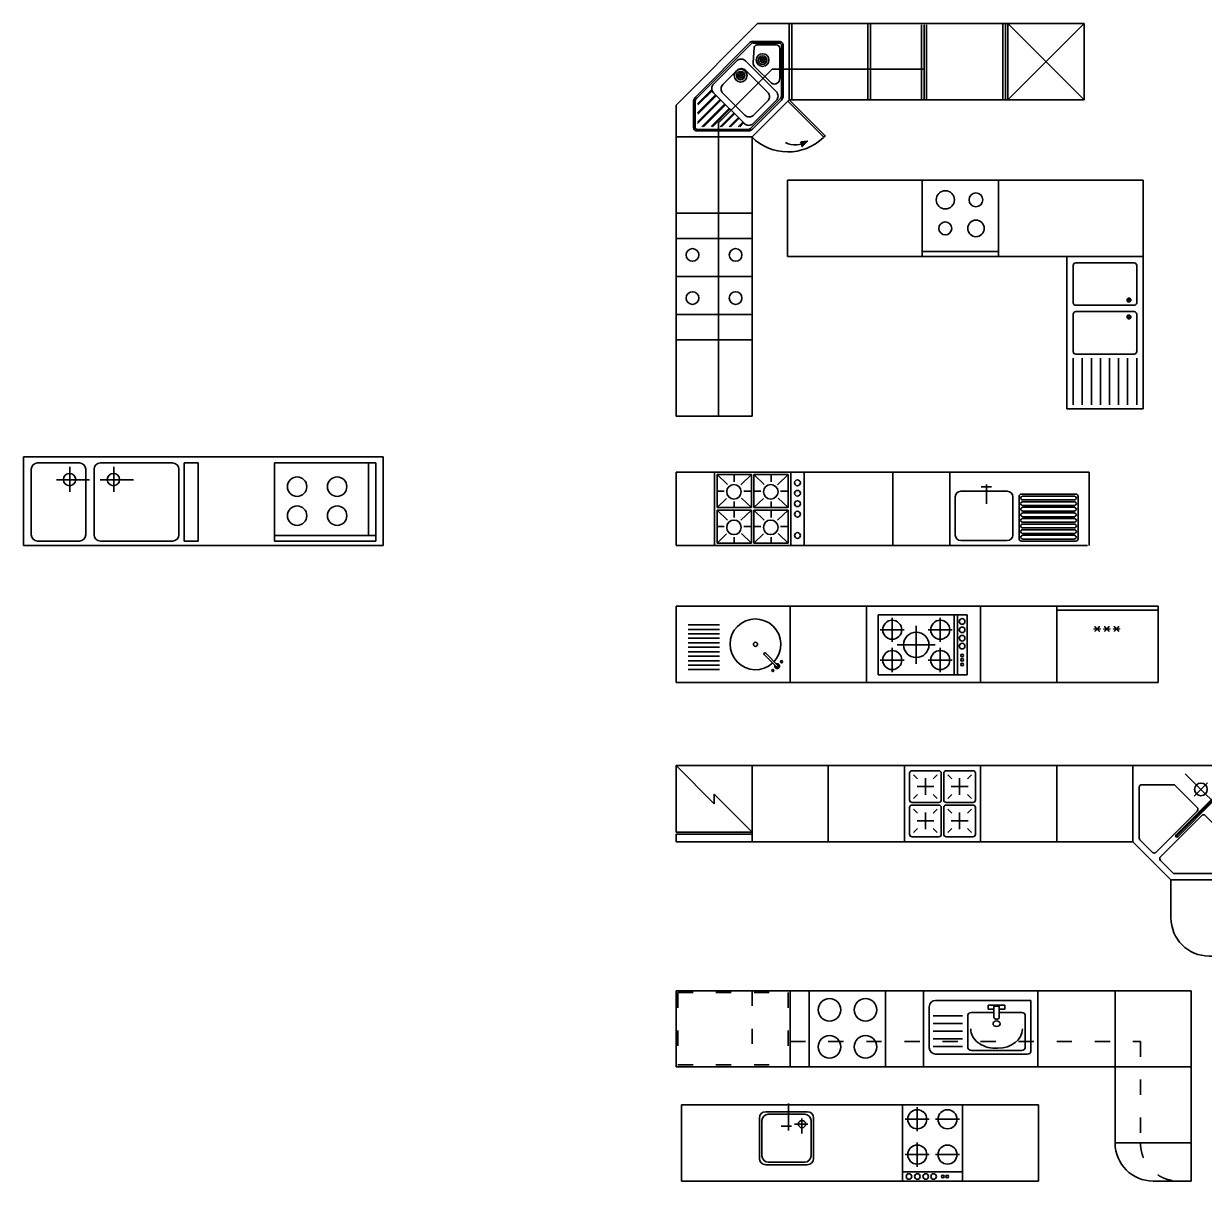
# Model space of a CAD drawing. Header units: millimetres. Extents: x -4036 to 14155, y 855 to 10011.
# Drawn here: x -4036 to 5268, y 875 to 9995 of the extents above; entities that cross this region are included whole.
import ezdxf

# ---------------------------------------------------------------- set-up
doc = ezdxf.new("R2010")
doc.units = ezdxf.units.MM
doc.linetypes.add('ACAD_ISO03W100', pattern=[30, 12, -18])
doc.styles.add('Dim', font='iso9.shx')

# ---------------------------------------------------------------- blocks, each defined once
blk = doc.blocks.new('КУХ14 3800х600')
for p, q in [((-600, -3800), (-600, 0)), ((0, 0), (-600, 0)), ((0, -3375), (0, 0)), ((-499.1, -95.1), (-499.1, -341.7)), ((-463.9, -95.1), (-463.9, -341.7)), ((-428.7, -95.1), (-428.7, -341.7)), ((-393.5, -95.1), (-393.5, -341.7)), ((-358.3, -95.1), (-358.3, -341.7)), ((-323.1, -95.1), (-323.1, -341.7)), ((-287.9, -95.1), (-287.9, -341.7)), ((-252.7, -95.1), (-252.7, -341.7)), ((-217.5, -95.1), (-217.5, -341.7)), ((-182.3, -95.1), (-182.3, -341.7)), ((-147.1, -95.1), (-147.1, -341.7)), ((0, -3800), (0, -570)), ((-476.8, -791.5), (-380.7, -695.4)), ((-465.5, -802.8), (-369.4, -706.7)), ((0, -900), (-600, -900)), ((0, -1500), (-600, -1500)), ((-541, -1593.1), (-541, -2293.1)), ((-67.7, -1593.1), (-541, -1593.1)), ((-423.6, -1608.8), (-423.6, -1798.8)), ((-185.1, -1608.8), (-185.1, -1798.8)), ((-67.7, -1593.1), (-67.7, -2293.1)), ((-328.6, -1703.8), (-518.6, -1703.8)), ((-304.3, -2043.1), (-304.3, -1743.1)), ((-280.1, -1703.8), (-90.1, -1703.8)), ((-454.3, -1893.1), (-154.3, -1893.1)), ((-423.6, -2177.3), (-423.6, -1987.3)), ((-185.1, -2177.3), (-185.1, -1987.3)), ((-328.6, -2082.3), (-518.6, -2082.3)), ((-280.1, -2082.3), (-90.1, -2082.3)), ((-67.7, -2193.1), (-541, -2193.1)), ((-67.7, -2218.1), (-541, -2218.1)), ((-67.7, -2293.1), (-541, -2293.1)), ((0, -2400), (-600, -2400)), ((0, -3000), (-600, -3000)), ((-30, -3000), (-30, -3800)), ((0, -3000), (0, -3800)), ((0, -3800), (-600, -3800))]:
    blk.add_line(p, q)
for centre, radius in [((-300, -626), 16.1), ((-505.9, -762.4), 8.28), ((-436.3, -831.9), 8.28), ((-423.6, -1703.8), 75), ((-185.1, -1703.8), 75), ((-304.3, -1893.1), 100), ((-423.6, -2082.3), 75), ((-185.1, -2082.3), 75), ((-314, -2254.4), 22), ((-251.9, -2254.4), 22), ((-185.8, -2254.4), 22), ((-119.6, -2254.4), 22), ((-459.3, -2254.4), 11), ((-421.3, -2254.4), 11), ((-387.2, -2254.4), 11)]:
    blk.add_circle(centre, radius)
for centre, radius, start, end in [((-300, -626), 200, 227.29244, 222.70756), ((-375, -701.1), 8, 315, 135), ((-471.1, -797.2), 18.8, 70.13146, 19.86854), ((-471.1, -797.2), 8, 135, 315)]:
    blk.add_arc(centre, radius, start, end)
at = {"ltscale": 0.5, "style": 'Dim', "text_generation_flag": 2}
blk.add_text('***', height=125, rotation=270, dxfattribs=at).set_placement((-227.7, -3509.3))
blk = doc.blocks.new('КУХ16_3255х580')
for p, q in [((-1708.6, 290), (-1708.6, -290)), ((1547.3, 290), (1547.3, -290)), ((-1303.7, 191.7), (-1385, 270)), ((-1250, 270), (-1250, 211.5)), ((-1115, 270), (-1198.3, 189.8)), ((-1115, 270), (-1115, 10)), ((-1013.7, 191.7), (-1095, 270)), ((-960, 270), (-960, 211.5)), ((-825, 270), (-908.3, 189.8)), ((-1329.2, 140), (-1385, 140)), ((-1115, 140), (-1174.8, 140)), ((-1039.2, 140), (-1095, 140)), ((-825, 140), (-884.8, 140)), ((492, 95), (492, -206.4)), ((902, 138.2), (535.2, 138.2)), ((945.2, -206.4), (945.2, 95)), ((994.3, 96.2), (994.3, -234)), ((1440.2, 116.2), (1014.3, 116.2)), ((1227.3, 100.1), (1026.3, 100.1)), ((1227.3, 100.1), (1428.2, 100.1)), ((1460.2, 96.2), (1460.2, -234)), ((-1309.7, 82.5), (-1385, 10)), ((-1385, 10), (-1115, 10)), ((-1250, 56.6), (-1250, 10)), ((-1115, 10), (-1192.4, 84.6)), ((-1019.7, 82.5), (-1095, 10)), ((-1095, 10), (-825, 10)), ((-960, 56.6), (-960, 10)), ((-825, 10), (-902.4, 84.6)), ((1227.3, 70.2), (1026.3, 70.2)), ((1227.3, 56.1), (1026.3, 56.1)), ((1227.3, 26.1), (1026.3, 26.1)), ((1227.3, 12.1), (1026.3, 12.1)), ((1227.3, 70.2), (1428.2, 70.2)), ((1227.3, 56.1), (1428.2, 56.1)), ((1227.3, 26.1), (1428.2, 26.1)), ((1227.3, 12.1), (1428.2, 12.1)), ((-1303.7, -88.3), (-1385, -10)), ((-1250, -10), (-1250, -68.5)), ((-1115, -10), (-1198.3, -90.2)), ((-1115, -10), (-1115, -270)), ((-1013.7, -88.3), (-1095, -10)), ((-960, -10), (-960, -68.5)), ((-825, -10), (-908.3, -90.2)), ((1227.3, -17.9), (1026.3, -17.9)), ((1227.3, -32), (1026.3, -32)), ((1227.3, -62), (1026.3, -62)), ((1227.3, -76), (1026.3, -76)), ((1227.3, -17.9), (1428.2, -17.9)), ((1227.3, -32), (1428.2, -32)), ((1227.3, -62), (1428.2, -62)), ((1227.3, -76), (1428.2, -76)), ((-1329.2, -140), (-1385, -140)), ((-1115, -140), (-1174.8, -140)), ((-1039.2, -140), (-1095, -140)), ((-825, -140), (-884.8, -140)), ((1227.3, -106), (1026.3, -106)), ((1227.3, -120), (1026.3, -120)), ((1227.3, -150), (1026.3, -150)), ((1227.3, -164.1), (1026.3, -164.1)), ((1227.3, -106), (1428.2, -106)), ((1227.3, -120), (1428.2, -120)), ((1227.3, -150), (1428.2, -150)), ((1227.3, -164.1), (1428.2, -164.1)), ((-1309.7, -197.5), (-1385, -270)), ((-1250, -223.4), (-1250, -270)), ((-1115, -270), (-1192.4, -195.4)), ((-1019.7, -197.5), (-1095, -270)), ((-960, -223.4), (-960, -270)), ((-825, -270), (-902.4, -195.4)), ((535.2, -249.6), (902, -249.6)), ((1014.3, -254), (1440.2, -254)), ((1227.3, -194.1), (1026.3, -194.1)), ((1227.3, -208.1), (1026.3, -208.1)), ((1227.3, -238.1), (1026.3, -238.1)), ((1227.3, -194.1), (1428.2, -194.1)), ((1227.3, -208.1), (1428.2, -208.1)), ((1227.3, -238.1), (1428.2, -238.1))]:
    blk.add_line(p, q)
for points in [[(-1708.6, 290), (1547.3, 290)], [(-1405, 290), (-1405, -290)], [(-805, 290), (-805, -290)], [(-699.8, 290), (-699.8, -290)], [(0, -290), (0, 290)], [(450, -290), (450, 290)], [(-1385, 270), (-1385, 10)], [(-1385, 270), (-1115, 270)], [(-1095, 270), (-825, 270)], [(-1095, 270), (-1095, 10)], [(-825, 270), (-825, 10)], [(737.3, 192.6), (738, 40.1)], [(778, 172.4), (696.7, 172.1)], [(-1385, -10), (-1385, -270)], [(-1385, -10), (-1115, -10)], [(-1095, -10), (-825, -10)], [(-1095, -10), (-1095, -270)], [(-825, -10), (-825, -270)], [(-1385, -270), (-1115, -270)], [(-1095, -270), (-825, -270)], [(-1708.6, -290), (1535, -290)]]:
    blk.add_lwpolyline(points)
for centre, radius in [((-1252, 134.1), 57.4), ((-962, 134.1), 57.4), ((-751.8, 205.3), 22.9), ((-751.8, 122.9), 22.9), ((-751.8, 40.5), 22.9), ((-1252, -145.9), 57.4), ((-962, -145.9), 57.4), ((-751.8, -42), 22.9), ((-751.8, -209.9), 22.9)]:
    blk.add_circle(centre, radius)
for centre, radius, start, end in [((535.2, 95), 43.2, 90, 180), ((902, 95), 43.2, 0, 90), ((1014.3, 96.2), 20, 90, 180), ((1026.3, 80.1), 20, 90, 165.50967), ((1428.2, 80.1), 20, 14.49033, 90), ((1440.2, 96.2), 20, 0, 90), ((1026.3, 90.2), 20, 194.49033, 270), ((1026.3, 36.1), 20, 90, 165.50967), ((1026.3, 46.1), 20, 194.49033, 270), ((1026.3, -7.9), 20, 90, 165.50967), ((1428.2, 90.2), 20, 270, 345.50967), ((1428.2, 36.1), 20, 14.49033, 90), ((1428.2, 46.1), 20, 270, 345.50967), ((1428.2, -7.9), 20, 14.49033, 90), ((1026.3, 2.1), 20, 194.49033, 270), ((1026.3, -52), 20, 90, 165.50967), ((1026.3, -42), 20, 194.49033, 270), ((1026.3, -96), 20, 90, 165.50967), ((1026.3, -86), 20, 194.49033, 270), ((1428.2, 2.1), 20, 270, 345.50967), ((1428.2, -52), 20, 14.49033, 90), ((1428.2, -42), 20, 270, 345.50967), ((1428.2, -96), 20, 14.49033, 90), ((1428.2, -86), 20, 270, 345.50967), ((1026.3, -140), 20, 90, 165.50967), ((1026.3, -130), 20, 194.49033, 270), ((1026.3, -184.1), 20, 90, 165.50967), ((1026.3, -174.1), 20, 194.49033, 270), ((1428.2, -140), 20, 14.49033, 90), ((1428.2, -130), 20, 270, 345.50967), ((1428.2, -184.1), 20, 14.49033, 90), ((1428.2, -174.1), 20, 270, 345.50967), ((535.2, -206.4), 43.2, 180, 270), ((902, -206.4), 43.2, 270, 0), ((1014.3, -234), 20, 180, 270), ((1026.3, -228.1), 20, 90, 165.50967), ((1026.3, -218.1), 20, 194.49033, 270), ((1428.2, -228.1), 20, 14.49033, 90), ((1428.2, -218.1), 20, 270, 345.50967), ((1440.2, -234), 20, 270, 0)]:
    blk.add_arc(centre, radius, start, end)
blk = doc.blocks.new('КУХ18 4500х1500')
for p, q in [((-14337.2, 99356.5), (-14937.2, 99356.5)), ((-14937.2, 99356.5), (-14937.2, 98756.5)), ((-13737.2, 99356.5), (-14337.2, 99356.5)), ((-14337.2, 99356.5), (-14337.2, 98756.5)), ((-14337.2, 98756.5), (-14337.2, 99356.5)), ((-13137.2, 99356.5), (-13737.2, 99356.5)), ((-13737.2, 99356.5), (-13737.2, 98756.5)), ((-13737.2, 98756.5), (-13737.2, 99356.5)), ((-13737.2, 98756.5), (-13737.2, 99356.5)), ((-13697.2, 99296.5), (-13697.2, 99086.5)), ((-13467.2, 99316.5), (-13677.2, 99316.5)), ((-13664.9, 99284.3), (-13633.1, 99252.4)), ((-13479.4, 99284.3), (-13511.3, 99252.4)), ((-13447.2, 99086.5), (-13447.2, 99296.5)), ((-13427.2, 99086.5), (-13427.2, 99296.5)), ((-13407.2, 99316.5), (-13197.2, 99316.5)), ((-13394.9, 99284.3), (-13363.1, 99252.4)), ((-13209.4, 99284.3), (-13241.3, 99252.4)), ((-13177.2, 99296.5), (-13177.2, 99086.5)), ((-13137.2, 98756.5), (-13137.2, 99356.5)), ((-13137.2, 98756.5), (-13137.2, 99356.5)), ((-12537.2, 99356.5), (-13137.2, 99356.5)), ((-13137.2, 99356.5), (-13137.2, 98756.5)), ((-11937.2, 99356.5), (-12537.2, 99356.5)), ((-12537.2, 99356.5), (-12537.2, 98756.5)), ((-12537.2, 98756.5), (-12537.2, 99356.5)), ((-11187.2, 99356.5), (-11937.2, 99356.5)), ((-11937.2, 99356.5), (-11937.2, 98756.5)), ((-11937.2, 98756.5), (-11937.2, 99356.5)), ((-11525.2, 99292.8), (-11100.9, 98868.5)), ((-11037.2, 99206.5), (-11187.2, 99356.5)), ((-13506.3, 99191.5), (-13638.1, 99191.5)), ((-13572.2, 99125.6), (-13572.2, 99257.4)), ((-13236.3, 99191.5), (-13368.1, 99191.5)), ((-13302.2, 99125.6), (-13302.2, 99257.4)), ((-11887.2, 99186.5), (-11887.2, 98785.5)), ((-11617.6, 99206.5), (-11867.2, 99206.5)), ((-11430.1, 99027.3), (-11603.5, 99200.7)), ((-11348.4, 99222.1), (-11454.5, 99116)), ((-11260, 99206.5), (-11187.2, 99206.5)), ((-11187.2, 99206.5), (-11187.2, 99133.7)), ((-11037.2, 98456.5), (-11037.2, 99206.5)), ((-13664.9, 99098.8), (-13633.1, 99130.6)), ((-13479.4, 99098.8), (-13511.3, 99130.6)), ((-13394.9, 99098.8), (-13363.1, 99130.6)), ((-13209.4, 99098.8), (-13241.3, 99130.6)), ((-11320.1, 99087.7), (-11597.4, 98810.4)), ((-11260, 99133.7), (-11590.3, 98803.4)), ((-13697.2, 98816.5), (-13697.2, 99026.5)), ((-13677.2, 99066.5), (-13467.2, 99066.5)), ((-13677.2, 99046.5), (-13467.2, 99046.5)), ((-13664.9, 99014.3), (-13633.1, 98982.4)), ((-13479.4, 99014.3), (-13511.3, 98982.4)), ((-13447.2, 99026.5), (-13447.2, 98816.5)), ((-13427.2, 99026.5), (-13427.2, 98816.5)), ((-13197.2, 99066.5), (-13407.2, 99066.5)), ((-13197.2, 99046.5), (-13407.2, 99046.5)), ((-13394.9, 99014.3), (-13363.1, 98982.4)), ((-13209.4, 99014.3), (-13241.3, 98982.4)), ((-13177.2, 98816.5), (-13177.2, 99026.5)), ((-11755.3, 98673.7), (-11430.1, 98999)), ((-11306, 99073.6), (-11583.3, 98796.3)), ((-11171.6, 99045.3), (-11277.7, 98939.2)), ((-13506.3, 98921.5), (-13638.1, 98921.5)), ((-13572.2, 98987.4), (-13572.2, 98855.6)), ((-13236.3, 98921.5), (-13368.1, 98921.5)), ((-13302.2, 98987.4), (-13302.2, 98855.6)), ((-11720, 98638.4), (-11394.7, 98963.6)), ((-11366.4, 98963.6), (-11193, 98790.2)), ((-13664.9, 98828.8), (-13633.1, 98860.6)), ((-13479.4, 98828.8), (-13511.3, 98860.6)), ((-13394.9, 98828.8), (-13363.1, 98860.6)), ((-13209.4, 98828.8), (-13241.3, 98860.6)), ((-14937.2, 98756.5), (-14337.2, 98756.5)), ((-14337.2, 98756.5), (-13737.2, 98756.5)), ((-13737.2, 98756.5), (-13137.2, 98756.5)), ((-13467.2, 98796.5), (-13677.2, 98796.5)), ((-13407.2, 98796.5), (-13197.2, 98796.5)), ((-13137.2, 98756.5), (-12537.2, 98756.5)), ((-12537.2, 98756.5), (-11937.2, 98756.5)), ((-11937.2, 98756.5), (-11637.2, 98456.5)), ((-11881.3, 98771.4), (-11783.6, 98673.7)), ((-11187.2, 98776.1), (-11187.2, 98526.5)), ((-11622.3, 98512.4), (-11720, 98610.1)), ((-11637.2, 98456.5), (-11037.2, 98456.5)), ((-11637.2, 98456.5), (-11637.2, 98156.5)), ((-11037.2, 98456.5), (-11637.2, 98456.5)), ((-11207.2, 98506.5), (-11608.2, 98506.5)), ((-11037.2, 97856.5), (-11037.2, 98456.5)), ((-11337.2, 97856.5), (-11037.2, 97856.5))]:
    blk.add_line(p, q)
for points in [[(-15537.2, 98831.5), (-15537.2, 99356.5), (-14937.2, 99356.5), (-14937.2, 98831.5)], [(-14937.2, 98815.7), (-14937.2, 98756.5), (-15537.2, 98756.5), (-15537.2, 98815.7)]]:
    blk.add_lwpolyline(points, close=True)
blk.add_lwpolyline([(-14937.2, 98831.5), (-15237.2, 99131.5), (-15237.2, 99056.5), (-15537.2, 99356.5)])
for centre in [(-11401.4, 99169), (-11224.7, 98992.3)]:
    blk.add_circle(centre, 50)
for centre, radius, start, end in [((-13677.2, 99296.5), 20, 90, 180), ((-13467.2, 99296.5), 20, 0, 90), ((-13407.2, 99296.5), 20, 90, 180), ((-13197.2, 99296.5), 20, 0, 90), ((-11867.2, 99186.5), 20, 90, 180), ((-11617.6, 99186.5), 20, 45, 90), ((-11313.1, 99080.6), 10, 315, 135), ((-13677.2, 99086.5), 20, 180, 270), ((-13677.2, 99026.5), 20, 90, 180), ((-13467.2, 99086.5), 20, 270, 0), ((-13467.2, 99026.5), 20, 0, 90), ((-13407.2, 99086.5), 20, 180, 270), ((-13407.2, 99026.5), 20, 90, 180), ((-13197.2, 99086.5), 20, 270, 0), ((-13197.2, 99026.5), 20, 0, 90), ((-11444.2, 99013.1), 20, 315, 45), ((-11380.6, 98949.5), 20, 45, 135), ((-13677.2, 98816.5), 20, 180, 270), ((-13467.2, 98816.5), 20, 270, 0), ((-13407.2, 98816.5), 20, 180, 270), ((-13197.2, 98816.5), 20, 270, 0), ((-11590.3, 98803.4), 10, 135, 315), ((-11867.2, 98785.5), 20, 180, 225), ((-11207.2, 98776.1), 20, 0, 45), ((-11769.5, 98687.9), 20, 225, 315), ((-11705.8, 98624.2), 20, 135, 225), ((-11608.2, 98526.5), 20, 225, 270), ((-11207.2, 98526.5), 20, 270, 0), ((-11337.2, 98156.5), 300, 180, 270)]:
    blk.add_arc(centre, radius, start, end)
blk = doc.blocks.new('КУХ19_4060х1500')
at = {"linetype": 'Continuous', "ltscale": 10}
for p, q in [((0, 0), (4060, 0)), ((0, 0), (0, -600)), ((900, 0), (900, -600)), ((1050, 0), (1050, -600)), ((1650, 0), (1650, -600)), ((1950, 0), (1950, -600)), ((3460, 0), (3460, -1200)), ((4060, 0), (4060, -1500)), ((2795.6, -76.3), (2045.3, -76.3)), ((2795.6, -76.3), (2795.6, -478.8)), ((2850, 0), (2850, -600)), ((1995.3, -126.3), (1995.3, -450)), ((2504.4, -172.3), (2327.4, -172.3)), ((2459.9, -144.4), (2459.9, -114.9)), ((2459.9, -114.9), (2592, -114.9)), ((2504.4, -144.4), (2459.9, -144.4)), ((2504.4, -122.5), (2504.4, -214.9)), ((2547.5, -122.5), (2504.4, -122.5)), ((2547.5, -122.5), (2547.5, -214.9)), ((2592, -144.4), (2547.5, -144.4)), ((2724.6, -172.3), (2547.5, -172.3)), ((2592, -114.9), (2592, -144.4)), ((2025.3, -199.5), (2258.3, -199.5)), ((2025.3, -259.5), (2258.3, -259.5)), ((2300.4, -193.5), (2300.4, -449.3)), ((2751.5, -449.3), (2751.5, -193.5)), ((2025.3, -319.5), (2258.3, -319.5)), ((2025.3, -379.5), (2258.3, -379.5)), ((2025.3, -439.5), (2258.3, -439.5)), ((2300.4, -449.3), (2300.4, -449.3)), ((2516.1, -453.5), (2535.8, -453.5)), ((2045.3, -500), (2768.6, -500)), ((2327.4, -470.5), (2724.6, -470.5)), ((0, -600), (4060, -600)), ((3460, -1200), (4060, -1200)), ((3760, -1500), (4060, -1500))]:
    blk.add_line(p, q, dxfattribs=at)
at = {"linetype": 'ACAD_ISO03W100', "ltscale": 10}
for p, q in [((600, 0), (600, -600)), ((15, -15), (885, -15)), ((15, -15), (15, -585)), ((885, -15), (885, -585)), ((900, -400), (3660, -400)), ((3660, -400), (3660, -1200)), ((15, -585), (885, -585))]:
    blk.add_line(p, q, dxfattribs=at)
at = {"linetype": 'Continuous', "ltscale": 10}
for centre in [(1209.6, -151.3), (1493, -151.3), (1209.6, -442.3), (1493, -442.3)]:
    blk.add_circle(centre, 88.4, dxfattribs=at)
for centre, radius, start, end in [((2045.3, -126.3), 50, 90, 180), ((2045.3, -450), 50, 180, 270), ((3760, -1200), 300, 180, 270)]:
    blk.add_arc(centre, radius, start, end, dxfattribs=at)
at = {"linetype": 'ACAD_ISO03W100', "ltscale": 10}
blk.add_arc((3960, -1200), 300, 180, 270, dxfattribs=at)
at = {"linetype": 'Continuous', "ltscale": 10, "extrusion": (0, 0, -1)}
for centre, major_axis, start_param, end_param in [((2327.4, -193.5), (27, 0), -3.141593, -1.570796), ((2724.6, -193.5), (27, 0), -1.570796, 0), ((2526, -204.4), (25.3, 0), 0.552816, 2.588777), ((2516.1, -301), (194.1, 0), 1.570796, 3.141593), ((2535.8, -301), (194.1, 0), 0, 1.570796), ((2327.4, -449.3), (27, 0), 1.570796, 3.141593), ((2724.6, -449.3), (27, 0), 0, 1.570796), ((2768.6, -478.8), (27, 0), 0, 1.570796)]:
    blk.add_ellipse(centre, major_axis=major_axis, ratio=0.785714, start_param=start_param, end_param=end_param, dxfattribs=at)
blk.add_ellipse((2526, -260.4), major_axis=(27.9, 0), ratio=0.785714, dxfattribs=at)
blk = doc.blocks.new('КУХ06 700х2835')
for p, q in [((-2834.4, 0), (-2834.4, 700)), ((-2834.4, 700), (0, 700)), ((-2724.4, 652.3), (-2394.9, 652.3)), ((-2229.3, 652.3), (-1661.1, 652.3)), ((-1568.1, 35.8), (-1568.1, 652.3)), ((-1568.1, 652.3), (-1457.8, 652.3)), ((-1457.8, 652.3), (-1457.8, 35.8)), ((-59.7, 652.3), (-857.8, 652.3)), ((-857.8, 652.3), (-857.8, 35.8)), ((-116.9, 79.8), (-116.9, 652.3)), ((-59.7, 35.8), (-59.7, 652.3)), ((0, 0), (0, 700)), ((-2774.4, 85.8), (-2774.4, 602.3)), ((-2470.4, 422.8), (-2470.4, 622.1)), ((-2344.9, 602.3), (-2344.9, 85.8)), ((-2279.3, 85.8), (-2279.3, 602.3)), ((-2124.5, 422.8), (-2124.5, 622.1)), ((-1611.1, 602.3), (-1611.1, 85.8)), ((-2315.5, 518.2), (-2576.5, 518.2)), ((-1969.7, 518.2), (-2230.6, 518.2)), ((0, 0), (-2834.4, 0)), ((-2394.9, 35.8), (-2724.4, 35.8)), ((-1661.1, 35.8), (-2229.3, 35.8)), ((-1457.8, 35.8), (-1568.1, 35.8)), ((-59.7, 79.8), (-857.8, 79.8)), ((-857.8, 35.8), (-59.7, 35.8))]:
    blk.add_line(p, q)
for centre, radius in [((-2472.5, 520.3), 48.8), ((-2126.7, 520.3), 48.8), ((-679.3, 464.8), 76.6), ((-364, 464.8), 76.6), ((-679.3, 236), 76.6), ((-364, 236), 76.6)]:
    blk.add_circle(centre, radius)
for centre, start, end in [((-2724.4, 602.3), 90, 180), ((-2394.9, 602.3), 0, 90), ((-2229.3, 602.3), 90, 180), ((-1661.1, 602.3), 0, 90), ((-2724.4, 85.8), 180, 270), ((-2394.9, 85.8), 270, 0), ((-2229.3, 85.8), 180, 270), ((-1661.1, 85.8), 270, 0)]:
    blk.add_arc(centre, 50, start, end)
blk = doc.blocks.new('КУХ07 600х2815')
at = {"ltscale": 2}
blk.add_line((-2813, 600), (-2813, 0), dxfattribs=at)
at = {"ltscale": 40}
blk.add_line((0, 600), (-2813, 600), dxfattribs=at)
for p, q in [((-1971.1, 611.1), (-1971.1, 398)), ((-1073.3, 597.6), (-1073.3, -2.4)), ((-955.9, 581.9), (-955.9, 391.9)), ((-600, 597.6), (-600, -2.4)), ((0, 0), (0, 600)), ((-2200.3, 179), (-2200.3, 496)), ((-2180.3, 199), (-2180.3, 476)), ((-1971.1, 546), (-2150.3, 546)), ((-1842.4, 526), (-2130.3, 526)), ((-1822.4, 546), (-1971.1, 546)), ((-1864.3, 375.5), (-1864.3, 492.3)), ((-1792.4, 199), (-1792.4, 476)), ((-1772.4, 179), (-1772.4, 496)), ((-860.9, 486.9), (-1050.9, 486.9)), ((-812.4, 486.9), (-622.4, 486.9)), ((-2028.4, 432.8), (-1946.3, 432.8)), ((-1923.8, 449.2), (-1819.2, 449.2)), ((-955.9, 113.4), (-955.9, 303.4)), ((-860.9, 208.4), (-1050.9, 208.4)), ((-812.4, 208.4), (-622.4, 208.4)), ((-1822.4, 129), (-2150.3, 129)), ((-1842.4, 149), (-2130.3, 149)), ((-2813, 0), (0, 0)), ((-1073.3, 72.6), (-600, 72.6))]:
    blk.add_line(p, q)
for centre, radius in [((-955.9, 486.9), 75), ((-717.4, 486.9), 75), ((-1864.3, 449.2), 28.7), ((-955.9, 208.4), 75), ((-717.4, 208.4), 75), ((-1021.4, 36.3), 22), ((-955.2, 36.3), 22), ((-889.1, 36.3), 22), ((-827, 36.3), 22), ((-753.8, 36.3), 11), ((-719.7, 36.3), 11)]:
    blk.add_circle(centre, radius)
for centre, start, end in [((-2150.3, 496), 90, 180), ((-2130.3, 476), 90, 180), ((-1842.4, 476), 0, 90), ((-1822.4, 496), 0, 90), ((-2130.3, 199), 180, 270), ((-1842.4, 199), 270, 0), ((-2150.3, 179), 180, 270), ((-1822.4, 179), 270, 0)]:
    blk.add_arc(centre, 50, start, end)
blk = doc.blocks.new('КУХ11 2800х1800')
for p, q in [((1200, 2801.6), (-600, 2801.6)), ((-600, 2801.6), (-600, 0)), ((0, 2201.6), (0, 2801.6)), ((1200, 2801.6), (1200, 2201.6)), ((1200, 2801.6), (1200, 2201.6)), ((50, 2271.6), (50, 2731.6)), ((70, 2751.6), (364.8, 2751.6)), ((384.8, 2731.6), (384.8, 2271.6)), ((434.8, 2731.6), (434.8, 2271.6)), ((749.6, 2751.6), (454.8, 2751.6)), ((769.6, 2271.6), (769.6, 2731.6)), ((801.4, 2751.6), (1168.2, 2751.6)), ((801.4, 2680.2), (1168.2, 2680.2)), ((801.4, 2608.8), (1168.2, 2608.8)), ((801.4, 2537.3), (1168.2, 2537.3)), ((801.4, 2465.9), (1168.2, 2465.9)), ((801.4, 2394.5), (1168.2, 2394.5)), ((364.8, 2251.6), (70, 2251.6)), ((454.8, 2251.6), (749.6, 2251.6)), ((801.4, 2323), (1168.2, 2323)), ((801.4, 2251.6), (1168.2, 2251.6)), ((0, 2201.6), (1200, 2201.6)), ((0, 0), (0, 2201.6)), ((-600, 1661.9), (0, 1661.9)), ((-39.6, 1061.9), (-39.6, 1663.5)), ((-600, 1061.9), (0, 1061.9)), ((0, 0), (-600, 0))]:
    blk.add_line(p, q)
for centre, radius in [((343.2, 2690.8), 15), ((343.2, 2690.8), 10), ((476.4, 2690.8), 15), ((476.4, 2690.8), 10), ((-446, 1485.1), 54.3), ((-221, 1485.1), 65.1), ((-446, 1243.4), 71.8), ((-221, 1243.4), 50.9)]:
    blk.add_circle(centre, radius)
for centre, start, end in [((70, 2731.6), 90, 180), ((364.8, 2731.6), 0, 90), ((454.8, 2731.6), 90, 180), ((749.6, 2731.6), 0, 90), ((70, 2271.6), 180, 270), ((364.8, 2271.6), 270, 0), ((454.8, 2271.6), 180, 270), ((749.6, 2271.6), 270, 0)]:
    blk.add_arc(centre, 20, start, end)
blk = doc.blocks.new('qweq443')
at = {"color": 0, "linetype": 'ByBlock'}
for points in [[(-1928, 1346), (-1361, 1912, -0.218656), (-1179, 1980), (1239, 1980, -0.267949), (1328, 1929), (1902, 1354, -0.414214), (1902, 1177), (787, 61, -0.190022), (646, 0), (-646, 0, -0.175263), (-783, 49), (-1922, 1188, -0.391474), (-1928, 1346, -1.414541)], [(-507, 1866), (520, 1866, -0.414214), (718, 1669), (718, 300, -0.414214), (520, 102), (-507, 102, -0.414214), (-705, 300), (-705, 1669, -0.414214), (-507, 1866, -0.767327)], [(847, 1464), (1209, 1773, -0.36828), (1326, 1773), (1760, 1339, -0.414214), (1760, 1184), (1090, 514, -0.57735), (798, 592), (798, 1346, -0.198062), (847, 1464, -1.003279)]]:
    blk.add_lwpolyline(points, format="xyb", dxfattribs=at)
blk.add_lwpolyline([(-1891, 1312), (-1326, 1877, -0.221211), (-1181, 1930), (1239, 1930, -0.296197), (1287, 1899), (1867, 1319, -0.414214), (1867, 1212), (751, 96, -0.188719), (646, 50), (-646, 50, -0.1719), (-749, 86), (-1886, 1224, -0.384159)], format="xyb", close=True, dxfattribs=at)
at = {"color": 8, "linetype": 'ByBlock'}
for points in [[(-705, 1547), (-1525, 1547)], [(-705, 1579), (-1507, 1579)], [(-688, 1750), (-1325, 1750)], [(-670, 1781), (-1307, 1781)], [(-705, 1345), (-1743, 1345)], [(-705, 1174), (-1720, 1174)], [(-705, 1376), (-1712, 1376)], [(-705, 1142), (-1688, 1142)], [(-705, 972), (-1507, 972)], [(-705, 940), (-1486, 940)], [(-705, 769), (-1315, 769)], [(-705, 738), (-1284, 738)], [(-705, 567), (-1113, 567)], [(-705, 535), (-1081, 535)], [(-705, 364), (-911, 364)], [(-705, 333), (-879, 333)]]:
    blk.add_lwpolyline(points, dxfattribs=at)
blk.add_lwpolyline([(-309, 1650), (315, 1650, -0.414214), (513, 1452), (513, 480, -0.414214), (315, 282), (-309, 282, -0.414214), (-507, 480), (-507, 1452, -0.414214), (-309, 1650, -0.767327)], format="xyb", dxfattribs=at)
at = {"color": 0, "linetype": 'ByBlock'}
for centre in [(282, 1451), (1116, 1309)]:
    blk.add_circle(centre, 201, dxfattribs=at)
at = {"color": 8, "linetype": 'ByBlock'}
for centre, radius in [((282, 1451), 134), ((282, 1451), 79.8), ((282, 1451), 30.4), ((1116, 1309), 134), ((1116, 1309), 79.8), ((1116, 1309), 30.4)]:
    blk.add_circle(centre, radius, dxfattribs=at)

msp = doc.modelspace()

# ---------------------------------------------------------------- hatches: boundary and pattern name
msp.add_hatch(color=0).paths.add_polyline_path([(2088.3, 9064.1), (2140.2, 9069.4), (2100, 9026.4)])

# ---------------------------------------------------------------- linework, layer by layer
at = {"color": 0}
for p, q in [((1996.7, 9395.3), (1996.7, 9995.3)), ((2016.7, 9395.3), (2016.7, 9995.3)), ((2616.7, 9395.3), (2616.7, 9995.3)), ((2636.7, 9395.3), (2636.7, 9995.3)), ((3039.8, 9986.2), (3039.8, 9395.3)), ((3059.8, 9986.2), (3059.8, 9395.3)), ((3079.8, 9986.2), (3079.8, 9395.3)), ((3679.8, 9995.3), (3679.8, 9395.3)), ((3699.8, 9995.3), (3699.8, 9395.3)), ((3719.8, 9995.3), (3719.8, 9395.3)), ((3719.8, 9395.3), (4319.8, 9995.3)), ((3719.8, 9995.3), (4319.8, 9395.3)), ((2269, 9101.9), (1986.1, 9384.7)), ((1996.7, 9395.3), (2279.6, 9112.5)), ((2269, 9101.9), (2279.4, 9112.7)), ((2279.6, 9112.5), (2269, 9101.9)), ((1104.8, 8003.4), (1704.8, 8003.4))]:
    msp.add_line(p, q, dxfattribs=at)
for points in [[(1704.8, 9103.4), (1996.7, 9395.3), (4319.8, 9395.3), (4319.8, 9995.3), (1748.2, 9995.3), (1104.8, 9351.9), (1104.8, 6903.4), (1704.8, 6903.4), (1704.8, 9103.4)], [(1439.8, 6903.4), (1439.8, 9213.2), (1862.9, 9636.2), (3059.8, 9636.2)], [(2088.3, 9064.1), (2140.2, 9069.4), (2100, 9026.4), (2088.3, 9064.1)]]:
    msp.add_lwpolyline(points, dxfattribs=at)
for points in [[(1104.8, 9103.4), (1704.8, 9103.4), (1704.8, 8503.4), (1104.8, 8503.4)], [(1104.8, 8303.4), (1704.8, 8303.4), (1704.8, 7703.4), (1104.8, 7703.4)], [(1704.8, 7703.4), (1104.8, 7703.4), (1104.8, 7503.4), (1704.8, 7503.4)]]:
    msp.add_lwpolyline(points, close=True, dxfattribs=at)
for centre in [(1234.8, 8173.4), (1574.8, 8173.4), (1234.8, 7833.4), (1574.8, 7833.4)]:
    msp.add_circle(centre, 50, dxfattribs=at)
for centre, radius, start, end in [((1986.1, 9384.7), 400, 224.68685, 314.47999), ((2043.2, 9213.9), 174, 243.85578, 303.85578), ((1986.1, 9384.7), 400, 315, 317.1491)]:
    msp.add_arc(centre, radius, start, end, dxfattribs=at)

# ---------------------------------------------------------------- block references
at = {"color": 0, "xscale": 0.2500000000019715, "yscale": 0.2500000000019715, "rotation": 45}
msp.add_blockref('qweq443', (1820.9, 9279.3), dxfattribs=at)
at = {"color": 0}
for name, p, rotation in [('КУХ11 2800х1800', (1983.2, 8161), 270.0000000000002), ('КУХ14 3800х600', (1104.8, 5405.4), 90)]:
    msp.add_blockref(name, p, dxfattribs=dict(at, rotation=rotation))
for name, p in [('КУХ06 700х2835', (-1201.4, 5882.8)), ('КУХ16_3255х580', (2813.4, 6172.8)), ('КУХ18 4500х1500', (16642, -95206.9)), ('КУХ19_4060х1500', (1104.8, 2377)), ('КУХ07 600х2815', (3961.8, 877))]:
    msp.add_blockref(name, p, dxfattribs=at)

doc.saveas('drawing.dxf')
